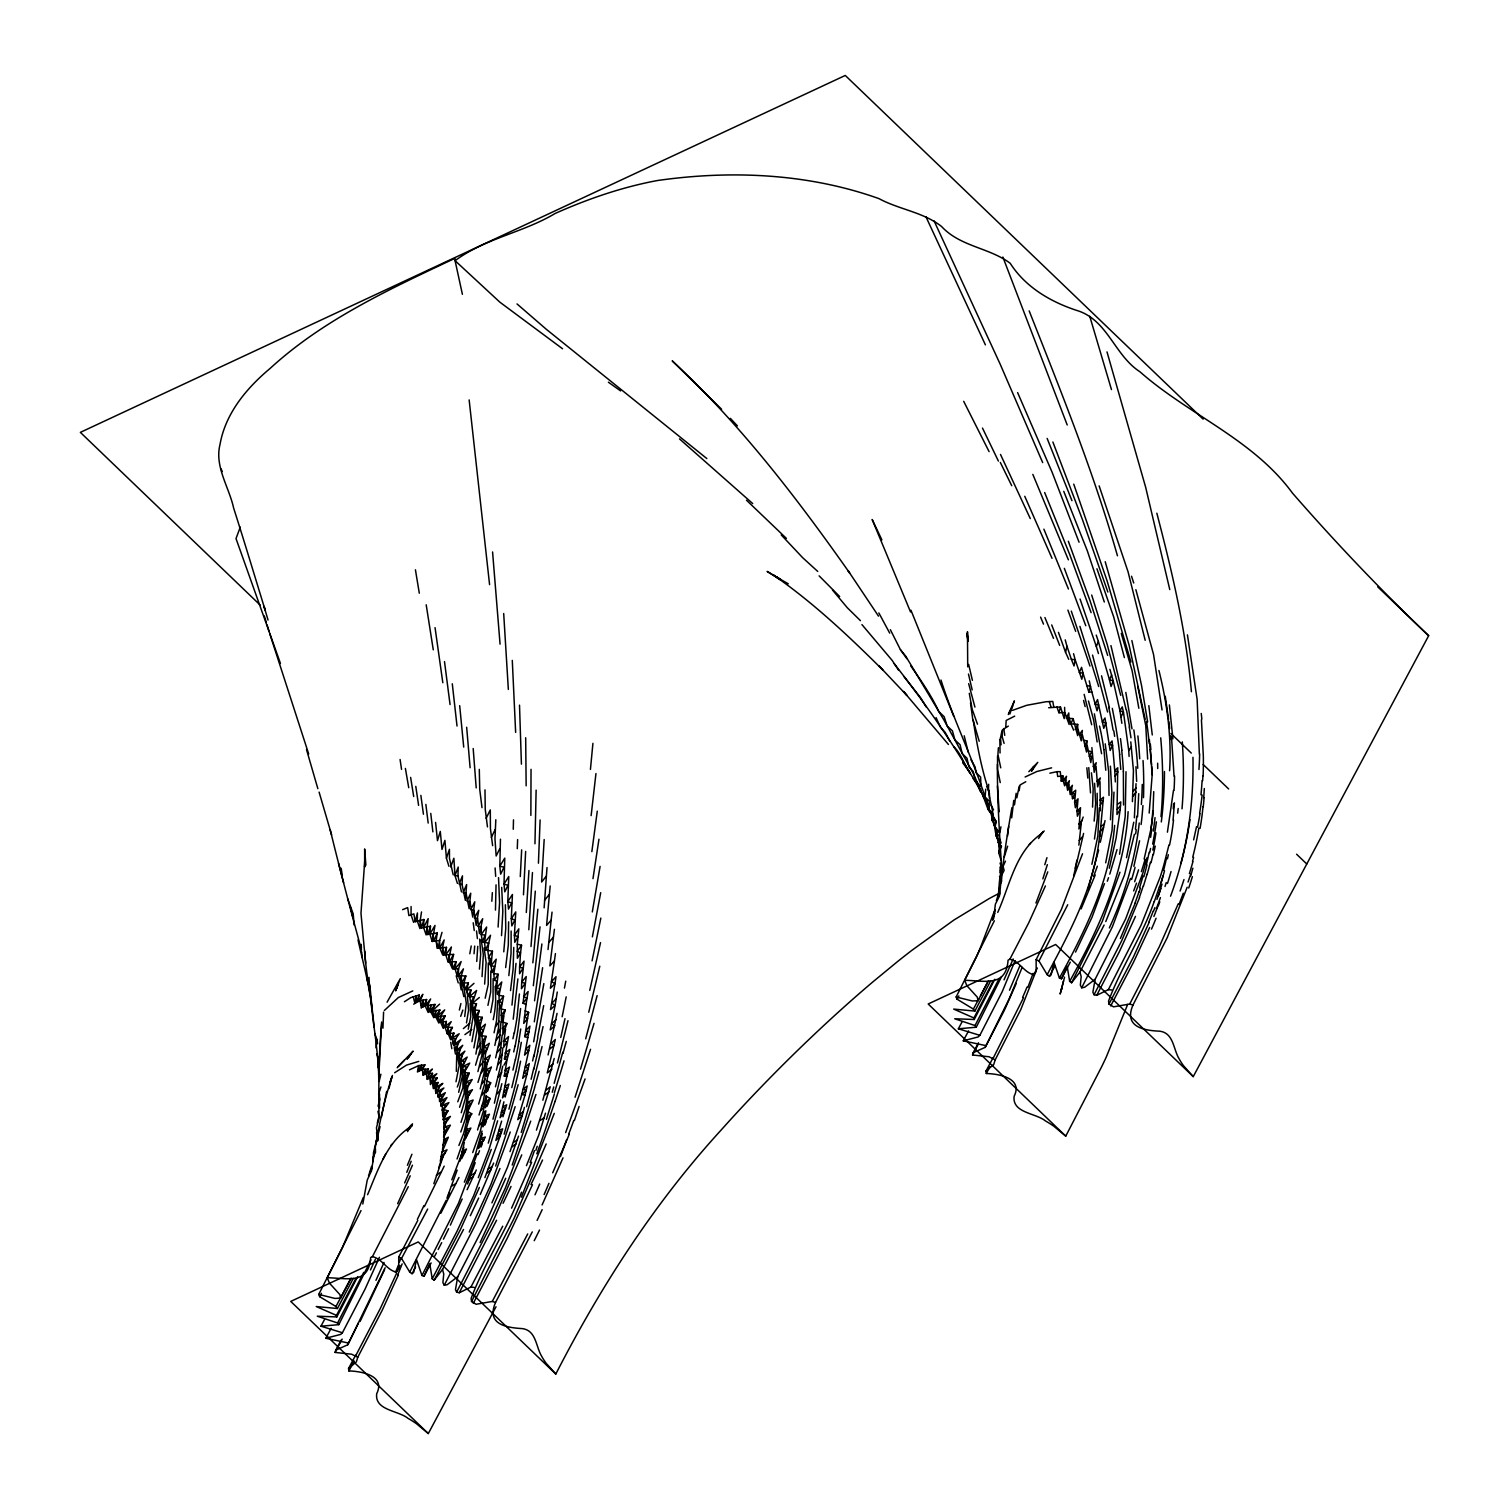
<?xml version="1.0" encoding="UTF-8"?>
<svg xmlns="http://www.w3.org/2000/svg" width="1509" height="1509" viewBox="0 0 1509 1509"><rect width="100%" height="100%" fill="white"/><g stroke="black" fill="none" stroke-linecap="round" stroke-linejoin="round"><path stroke-width="1.5" d="M1174.04 776.098L1171.474 736.392M372.157 1009.144L369.799 984.943M497.706 1000.693L496.574 1020.556L494.065 1032.797M411.089 906.532L411.052 914.775L413.617 922.395M999.222 850.963L998.826 842.154M1083.179 817.029L1078.897 828.969L1080.538 807.692L1076.992 811.182L1077.407 816.237L1079.652 811.22L1076.992 811.182L1078.03 798.789L1074.634 802.543L1075.37 807.749L1077.219 802.43L1074.634 802.543L1075.71 790.188L1071.711 793.527L1072.522 798.657L1074.351 797.827M501.177 1008.917L501.516 1021.8L505.326 1010.068L501.177 1008.917L503.553 996.242L499.064 995.261L501.761 981.944L496.593 987.829L497.31 994.488L500.026 988.697L496.593 987.829L498.083 974.248L493.82 973.494L496.216 959.158L491.029 965.741L492.104 972.588L494.537 966.496L491.029 965.741L492.443 951.236L485.464 949.859L484.521 942.691L486.634 927.016L481.22 934.561L482.522 941.786L488.727 943.219L490.538 935.259L484.521 942.691M464.621 1078.86L464.678 1071.692L469.714 1063.109L461.811 1067.089L460.867 1060.902L461.924 1055.696L464.866 1051.151L458.321 1056.262L456.812 1049.868L457.68 1044.398L460.867 1039.531L453.568 1044.813L452.247 1038.55L453.945 1033.08L447.249 1033.74L445.098 1027.271L446.381 1021.442L439.251 1022.366L437.591 1015.972L439.911 1009.974L428.99 1011.747L427.688 1005.296L430.631 998.958L425.18 1005.881L422.18 1007.333L420.238 1000.807L422.841 994.28L417.974 1001.561L413.711 1004.183M381.72 1023.687C378.419 1055.074 378.759 1087.121 378.985 1118.244L376.458 1127.808L377.986 1140.615M484.993 789.848L485.238 809.296L487.464 826.894M486.087 1076.275L489.444 1071.258L486.143 1070.164L491.444 1066.976L487.86 1075.747L486.087 1076.275L486.766 1064.656L490.312 1055.187L485.087 1058.978L485.37 1065.241L486.766 1064.656M538.43 863.205L540.109 819.953M998.128 897.101C999.279 887.556 998.996 877.842 1001.731 868.901C999.543 834.609 997.147 799.204 997.411 764.327M1069.202 718.077L1070.9 723.83L1077.709 724.414L1077.652 735.638L1073.163 718.624L1066.297 718.171L1068.787 712.946L1069.145 724.471L1064.769 712.512L1064.6 707.363M445.098 1027.271L452.417 1027.384L449.984 1032.835L450.644 1039.758L447.909 1033.099L447.984 1027.139L451.21 1021.65L443.721 1027.742L442.665 1021.48L445.287 1015.708L434.328 1017.028L432.574 1010.577L435.026 1004.409L425.18 1005.881L428.141 1012.464L427.688 1005.296M525.679 737.75L526.151 785.812M517.285 944.2L517.361 958.272L520.548 952.801L521.548 945.238L517.285 944.2L518.813 928.827L514.399 935.222L514.776 942.333L517.851 936.712L514.399 935.222L515.776 911.908L511.287 918.66L511.834 925.941L514.871 920.094L511.287 918.66L512.438 894.479L507.816 901.609L508.495 909.116L511.57 902.986L507.816 901.609L508.759 876.54L504.006 884.104L504.779 891.857L507.967 885.368L504.006 884.104L504.779 858.112L499.819 866.128L500.648 874.164L504.025 867.26L499.819 866.128L500.46 839.174M993.544 918.962L995.374 904.249L999.467 895.988C1002.353 866.864 1006.635 836.929 1011.935 807.673M1136.032 783.661L1134.372 817.803M1199.353 754.01L1197.146 699.554L1187.432 634.855M388.945 1088.536L391.944 1076.898C381.909 1107.248 376.345 1139.295 371.497 1170.72L367.272 1179.963L362.801 1203.993M458.378 975.776L458.529 968.835L461.15 961.554L455.058 968.835L453.228 968.797L451.927 961.78L453.605 954.386L443.797 954.933L442.514 947.69L444.174 939.937L439.76 947.935L442.741 955.027L442.514 947.69L446.494 947.35L445.759 954.82L448.079 961.874L455.982 961.686L455.058 968.835L457.133 975.719L465.847 975.983L464.036 982.831L464.508 989.508L461.716 982.68L461.226 975.87L463.433 968.835L458.378 975.776L460.943 982.623L461.226 975.87M525.641 851.434L523.472 894.78M513.267 829.271L513.494 819.859M495.82 819.745L494.971 838.853L496.159 855.999L499.781 848.643M1138.729 793.64L1137.56 816.746M477.768 946.294L476.75 961.478M495.65 1057.828L499.498 1040.795L500.969 1021.725M516.021 963.383L511.966 1005.107M461.471 891.894L457.963 875.918L458.208 867.053L454.982 875.541L457.416 883.406M532.47 872.56L528.81 929.751M531.036 769.326L530.866 815.407M998.6 839.947L996.129 835.986L994.28 824.706L992.13 820.443L992.337 813.068L988.753 808.994C976.191 764.988 954.895 724.188 940.975 680.031M996.959 829.346L994.11 825.385L992.922 817.218M1090.498 792.866L1088.781 767.609M1011.69 817.859L1013.746 800.411M420.219 920.32L419.936 928.582L417.314 921.056L417.427 912.945L415.182 921.735L423.878 919.49L423.595 927.507L426.142 934.92L428.179 918.623L423.595 927.507L421.445 928.054L420.219 920.32L421.52 911.945M1001.165 860.752L998.769 852.755L999.995 848.435L997.185 838.099L997.392 831.61L995.186 827.422L995.695 820.707L993.129 816.426C992.582 805.655 987.565 795.469 988.678 784.303M1109.021 795.432L1108.681 771.703L1105.229 743.843M521.661 849.85L520.284 876.578M369.007 977.36C370.459 1011.615 378.269 1045.077 378.759 1079.067M468.111 1107.531L467.432 1116.924M517.285 848.699L517.625 839.551M528.942 870.504L526.301 912.511M1004.089 743.39L1002.183 736.656L1002.448 729.809L1008.333 726.112M502.987 1022.14L502.818 1034.759L507.005 1023.479L502.987 1022.14L503.855 1016.104L501.12 1015.293L505.326 1010.068M1123.545 804.976L1123.356 771.646M1014.482 804.938L1016.161 793.281M1117.584 804.24L1120.791 801.92L1120.168 809.541L1116.962 814.464L1117.754 767.779L1114.736 770.59L1115.358 781.907M1132.41 801.637L1133.448 770.665L1130.788 741.9M1169.588 770.722C1171.701 736.977 1167.098 703.194 1158.931 670.505M433.479 1088.498L434.46 1082.179L437.27 1078.067L430.254 1077.803L430.895 1083.424L438.119 1082.481L435.969 1086.744L436.176 1092.158L443.91 1087.989L440.703 1091.535L439.213 1095.949L439.591 1101.495L446.985 1097.552L442.231 1104.984L442.703 1116.019L443.797 1109.511L448.909 1102.626L440.911 1105.89L440.741 1100.495L445.306 1092.686L438.006 1096.892L437.591 1091.365L439.308 1086.97L442.816 1083.387L433.479 1088.498L432.102 1082.519L433.253 1077.69L436.837 1073.729L427.273 1079.369L426.255 1073.616L428.405 1068.957L422.313 1069.523L417.427 1071.975L418.672 1065.58L424.897 1064.845L422.313 1069.523L423.161 1075.2L426.255 1073.616L432.536 1073.333L430.254 1077.803L430.386 1084.613M462.075 884.576L462.471 875.842L459.113 884.142L462.075 884.576L465.376 900.345L466.639 884.557L463.112 892.706L466.092 893.196L469.148 908.739L470.733 893.215L466.979 901.194L470.016 901.741L472.751 917.095L474.769 901.797L470.733 909.644L473.845 910.21L476.184 925.394L478.749 910.285L474.354 918.019L477.617 918.585L479.447 933.618L482.71 918.698L477.844 926.337L481.333 926.884L481.22 934.561L485.03 935.108L482.522 941.786M480.239 1088.951L484.012 1073.333L484.955 1061.412M535.318 891.14L530.998 946.52M464.678 1071.692L465.319 1083.537L469.28 1073.182L463.169 1072.22L462.735 1066.297L467.186 1057.073L460.226 1061.77L458.906 1055.432L459.755 1050.038L462.754 1045.322L456.095 1050.585L454.567 1044.228L455.718 1038.739L459.189 1033.74L450.795 1038.965L449.984 1032.835M1091.875 747.615L1094.176 772.306L1096.232 762.705L1093.101 766.497L1096.081 766.779L1097.665 786.906L1100.325 777.946L1097.005 781.322L1100.004 781.813L1100.325 810.823M439.251 1022.366L440.911 1015.746L444.702 1009.879L437.591 1015.972L438.836 1023.064L435.497 1016.425L435.799 1010.2L434.328 1017.028M494.839 1045.454L498.536 1027.629L499.29 1007.974M1001.731 868.901L1000.09 863.016M536.129 790.131L534.959 843.776M544.127 907.833L547.013 867.562M517.889 978.907L513.211 1019.179M1174.436 802.845L1173.078 820.047M417.786 1220.423L398.716 1257.091L398.734 1268.635L396.377 1272.087C386.681 1270.238 382.192 1258.563 372.402 1256.676L370.629 1257.563C368.8 1285.196 346.598 1277.972 327.246 1277.746L329.434 1283.122L339.902 1294.628L340.562 1298.117L334.904 1298.419L318.739 1294.401L361.028 1210.558M436.176 1092.158L439.308 1086.97L435.969 1086.744L435.875 1093.535L434.46 1082.179M1082.538 853.773L1061.431 909.323L1036.136 959.649L1036.174 971.192L1033.816 974.663C1024.102 972.796 1019.612 961.139 1009.842 959.234L1008.069 960.139C1006.239 987.773 984.038 980.529 964.685 980.303L966.873 985.698L977.323 997.185L978.002 1000.693L972.324 1000.976L956.159 996.977L994.356 920.773M495.461 910.097L496.046 884.84M1202.654 780.625L1202.918 775.796M1204.314 788.509L1203.729 797.639M1005.767 727.3L1006.163 720.453L1014.689 716.134M491.821 901.25L492.349 892.668M496.442 1070.07L500.177 1053.546L502.12 1035.023M477.957 1082.443L482.616 1067.297L483.521 1049.057M537.845 909.229L532.847 962.817M1016.84 797.846L1019.179 786.264M496.027 1306.756L428.311 1433.55L416.503 1423.741A58.681 35.971 28.1 0 0 408.147 1418.441C398.263 1410.368 374.496 1410.462 376.703 1393.712C385.776 1375.567 361.481 1371.266 348.862 1370.926L348.541 1368.512L356.313 1361.948L357.765 1357.251L351.578 1354.195L335.092 1352.422L335.771 1350.14L347.749 1344.783L358.501 1322.94M381.626 1021.97L379.193 1068.579M1127.676 1004.428L1106.172 1057.281A671.58 221.748 -46.2 0 1 1101.551 1066.957L1065.75 1136.126L1053.923 1126.299A58.681 35.971 28.1 0 0 1045.586 1121.017C1035.702 1112.925 1011.935 1113.02 1014.142 1096.27C1023.196 1078.143 998.92 1073.823 986.301 1073.503L985.981 1071.088L993.733 1064.505L995.204 1059.827L988.999 1056.753L972.532 1054.998L973.192 1052.716L985.188 1047.34L1009.295 998.581L1022.14 967.458M1173.266 808.598L1173.587 804.014M998.411 747.691L997.921 754.519L1000.75 767.836M985.698 789.188L985.113 797.167L989.564 801.204L988.753 808.994L992.62 815.369L992.13 820.443M1078.86 845.115L1081.198 823.839M1099.872 836.363L1103.475 797.242L1099.967 800.166L1102.966 800.883L1100.155 805.429M442.024 932.355L439.685 940.428L432.215 941.446L429.876 934.109L430.48 926.186L423.595 927.507M482.295 1042.945L481.899 1055.338L477.919 1071.597M997.543 756.009L997.562 769.477L1000.26 782.586M525.17 1010.86L528.64 1012.332L527.565 1018.481L523.736 1023.404L526.019 1004.56L523.057 1003.183L526.226 976.549L521.718 982.095L521.454 988.716L525.132 983.51L521.718 982.095L524.038 961.139L519.605 966.967L519.568 973.739L522.982 968.401L519.605 966.967L520.548 952.801L517.172 951.33L521.548 945.238M519.417 993.959L517.361 1013.973M1152.933 812.955L1153.744 791.64M1173.455 790.471L1167.419 832.176M479.655 1029.911L480.258 1049.076L475.542 1065.222M485.54 1053.282L484.049 1053.584L483.616 1047.303L489.35 1043.304L485.54 1053.282L485.087 1058.978L488.237 1059.771L485.37 1065.241M495.461 1086.82L500.63 1065.92L502.855 1047.812M544.183 839.532L541.618 882.048L546.239 876.239M540.033 926.847L533.337 985.717M486.879 1080.84L486.162 1092.723L490.708 1082.858L486.879 1080.84L487.86 1075.747M474.033 953.763L474.694 946.068M1007.54 836.08L1008.653 826.536M1100.004 831.101C1096.251 882.935 1071.145 929.676 1047.171 974.663L1049.472 976.285L1051.132 974.852L1053.999 962.289L1059.431 978.077L1061.449 978.794L1070.296 962.157M1128.11 811.653C1124.677 872.542 1098.816 928.865 1069.655 981.378L1071.597 982.755L1079.954 972.041L1104.116 925.055M442.665 1021.48L443.325 1028.421L440.383 1021.819L440.911 1015.746M501.535 935.618L502.818 911.53L501.686 887.33M442.477 1149.99L444.476 1135.409L450.361 1125.186L444.419 1127.016L443.627 1137.22L445.909 1131.486L443.835 1131.901L447.89 1128.128L444.419 1127.016L445.683 1122.847L450.437 1116.434L443.193 1119.735L443.797 1109.511L447.984 1110.888L443.193 1119.735M467.79 1103.079L465.357 1118.829L460.773 1131.995M478.636 1104.079L484.37 1084.782L485.634 1066.938M439.609 1004.126L432.574 1010.577L433.762 1017.726L430.386 1011.105L430.989 1004.805L428.99 1011.747M444.136 1118.339L443.759 1128.845L445.683 1122.847L443.665 1123.3L447.739 1119.395L444.136 1118.339L445.57 1114.246L443.005 1114.208L447.984 1110.888M590.434 769.439L592.924 743.352M504.459 1058.978L508.42 1054.47L505.043 1052.999L509.872 1049.453L507.099 1059.488L504.459 1058.978L508.533 1036.57L503.987 1040.927L503.742 1047.171L507.062 1041.927L503.987 1040.927L505.553 1029.176L502.723 1028.365L507.005 1023.479M1092.554 807.108L1093.176 788.773L1091.422 772.815M541.901 943.974L534.544 1000.807M550.181 885.953L546.579 925.432L551.143 920.132L552.049 912.115M498.102 927.073L499.573 902.42L498.536 877.616M520.605 1008.521L518.209 1027.95A57.795 8.865 -81.3 0 1 515.041 1046.51M373.93 1027.044C372.478 1002.014 365.97 976.738 364.782 951.104M376.043 1047.906L376.91 1039.399L374.685 1033.344M548.031 949.519L551.143 920.132M1114.623 825.366C1110.209 880.275 1085.386 930.468 1059.431 978.077M1110.454 819.745L1111.888 792.565L1110.398 766.195M1120.168 809.541L1116.094 838.155L1109.304 868.241M466.998 1098.137L465.47 1108.794L460.962 1122.375M466.734 1094.402L467.526 1087.31L472.204 1079.539L465.753 1082.104L465.923 1087.951L467.526 1087.31L466.847 1098.212L472.468 1089.705L466.734 1092.327L470.016 1093.233L466.847 1098.212M1177.68 813.144L1178.189 808.503M432.215 941.446L435.007 925.432L429.876 934.109L427.651 934.543L426.613 926.884M426.255 1073.616L432.404 1069.07L428.952 1073.276L428.367 1078.407L432.536 1073.333M447.249 1033.74L447.984 1027.139M999.845 739.372L1000.052 752.991M595.961 773.551L591.132 815.614M505.722 1178.246L487.143 1219.951L457.717 1276.727L455.473 1289.648L456.623 1292.176L459.264 1292.741L470.921 1287.064L502.723 1226.195M479.032 1115.038L483.352 1101.08L486.068 1084.65M1145.935 861.582A406.11 303.837 -11.7 0 1 1142.973 872.617L1125.714 918.774L1095.138 979.284L1092.893 992.205L1094.063 994.752L1096.703 995.318L1108.361 989.64L1141.087 925.149L1160.214 876.936A479.843 399.885 36.9 0 0 1163.816 865.129L1168.947 845.002M381.419 1117.245L386.662 1091.384M1139.257 823.009C1135.221 859.338 1124.601 894.762 1109.341 927.922M479.428 969.099L480.673 954.197L479.692 939.07M554.425 929.299L549.842 965.892L554.425 960.95L555.444 953.575M503.761 951.839L505.76 928.45L505.402 904.759M383.588 1012.124L382.946 1028.214M422.18 1007.333L423.124 1000.109L426.613 999.505L425.18 1005.881M542.636 967.703L534.299 1021.838M1151.782 828.856L1150.631 837.344M467.696 1111.435L466.639 1122.243L471.77 1113.849L467.696 1111.435L473.128 1100.042L467.356 1102.117L467.243 1113.906L468.922 1107.04L467.149 1107.776L470.789 1103.362L467.356 1102.117L468.243 1097.232M477.561 1129.977L483.201 1111.718L486.03 1095.44M597.281 811.182L591.849 851.661M1135.673 833.93L1136.22 829.743M468.243 1029.195L470.733 1016.764L470.148 1003.372M508.835 975.606L511.042 953.537L511.136 931.015M437.12 948.312L436.158 940.843L437.214 932.996L429.876 934.109M448.079 961.874L451.398 946.973L445.759 954.82M504.251 1076.087L508.175 1071.635L505.062 1070.239L509.514 1067.014L506.892 1076.313L504.251 1076.087L507.099 1059.488L503.949 1065.184M482.05 976.644L483.352 954.593L481.182 939.767M554.425 960.95L550.389 988.263L554.991 983.661L556.029 976.719L551.445 981.699L554.991 983.661L550.502 1009.596L555.161 1005.239L557.274 992.017M1094.138 821.141L1095.666 803.656L1094.591 783.284M1149.179 813.068L1152.254 773.815L1149.368 739.599M494.367 1103.173L502.704 1066.241M520.737 1028.987L518.813 1041.474M598.96 839.23L592.98 878.653M484.634 984.113L486.124 962.497L484.125 947.859M520.265 1099.91L527.113 1073.635L524.019 1072.616L528.207 1068.655L525.302 1066.995L529.282 1063.6L527.113 1073.635L522.661 1078.331L528.735 1050.736L525.66 1049.245L529.829 1045.303L528.735 1050.736L524.547 1055.131L527.792 1037.739L524.736 1036.608L527.565 1018.481L524.434 1017.123L528.64 1012.332M543.844 983.623L533.658 1041.814M1133.749 822.235L1126.506 857.678M510.514 990.583L513.079 969.344L513.777 947.426M379.513 1093.95L379.532 1107.983M470.016 1035.457L473.072 1016.859L470.865 1003.296M526.019 1004.56L528.15 991.488L523.566 996.732L527.018 998.128L523.057 1003.183M456.34 1071.371L456.755 1053.584M600.092 866.392L592.301 911.945M1134.41 834.307L1124.469 875.05L1105.757 921.603M521.303 1042.342L519.19 1054.527A65.057 8.186 -79 0 1 515.682 1072.012M548.088 1054.923L557.066 1013.35M505.647 967.571L508.326 944.955L508.608 921.848M600.714 892.668L592.377 936.863M992.601 920.264L995.355 909.701M475.863 1054.131L479.013 1036.551L477.881 1023.423M1019.065 790.773L1020.103 784.963L1025.78 781.737M484.861 1111.228L480.239 1131.561L472.713 1152.555M543.674 1005.616L537.581 1037.475M469.808 953.745L471.223 945.973M441.137 1156.498L440.288 1161.194L447.022 1149.783L442.08 1151.952L441.137 1156.498L445.042 1152.819M564.441 988.112L565.724 981.152M467.186 1118.716L463.735 1133.202L458.887 1145.482M527.792 1037.739L529.961 1026.158L525.641 1030.534L528.867 1032.005L524.736 1036.608M404.393 1001.731L410.863 997.6L419.2 995.035L417.974 1001.561L423.124 1000.109L423.425 1006.578L426.613 999.505M492.99 1119.225L501.856 1083.688M600.846 918.076L592.075 960.856M464.697 1016.519L466.3 1003.41L464.282 989.602M1139.597 840.777L1133.881 866.355M999.75 832.949L1000.939 826.838M1094.459 839.042L1097.383 818.01L1097.137 793.281M378.118 1067.75L378.721 1059.658M600.525 942.616L589.755 990.394M1149.726 852.604L1150.575 848.435M457.133 975.719L458.529 968.835L455.058 968.835M464.036 982.831L468.356 983.038L466.866 989.697L468.016 996.355L469.676 996.487L476.599 990.451L472.374 1003.221L473.354 1009.728L479.334 1010.521L477.599 1016.462L479.277 1029.345L482.314 1017.33L475.656 1016.293L474.995 1009.879L476.467 1003.711L470.808 1003.089L469.676 996.487L470.978 989.998L464.961 989.546L464.036 982.831L461.716 982.68L465.847 975.983M465.791 1133.353L466.809 1128.374M495.593 987.037L496.782 981.152L494.348 980.284L493.82 973.494M520.586 1061.167L519.379 1067.089A71.074 8.318 -77.6 0 1 515.606 1084.122L508.929 1109.172M566.196 996.883L562.159 1016.726M1001.089 744.805L1000.486 738.014L1001.901 731.073M542.844 1100.231L554.199 1058.507M1076.954 860.13L1075.181 868.26M485.86 1110.794L482.899 1126.865L489.463 1114.246L484.804 1115.849L487.879 1117.66L483.842 1121.244L486.37 1121.206L484.936 1124.978M1196.505 826.762L1193.638 839.872M438.082 948.124L439.685 940.428L439.76 947.935L438.082 948.124L436.158 940.843M543.051 1026.592L537.732 1051.094M599.79 966.232L588.755 1012.218M1119.546 854.226L1125.205 816.463L1126.016 771.74M532.602 1060.921L533.828 1055.281M1100.325 842.248L1105.041 820.594M513.72 1051.924L514.965 1046.209M1167.438 858.81L1168.324 854.716M459.943 1161.157L464.376 1142.219M500.573 1100.155L488.275 1143.143M515.418 1059.205L512.928 1070.088M490.67 1012.577L493.028 999.486L493.141 978.662M1098.627 850.171L1087.706 890.367M512.909 1038.739L514.229 1032.892M564.988 1018.669L560.726 1037.456M964.685 980.303L976.304 957.178A487.86 384.078 20.3 0 0 980.605 947.105L994.261 911.53M1068.73 659.301L1065.561 652.341L1066.957 646.229L1065.222 639.873M373.138 1161.609L373.496 1152.687L377.231 1137.409M1064.543 977.153L1061.072 990.753L1063.543 980.907M458.321 1056.262L459.755 1050.038L456.812 1049.868M466.488 1022.895L468.582 1010.125L467.413 996.525M515.606 1071.824L511.796 1087.593M597.13 995.619L585.699 1038.814M521.548 1192.167C507.59 1228.911 484.861 1261.864 471.129 1298.4L471.544 1301.513L476.089 1304.266L492.274 1301.456L495.518 1302.493C486.2 1323.997 505.345 1327.599 522.227 1328.599C536.223 1330.316 535.808 1346.594 541.618 1356.176A58.681 35.971 28.1 0 0 546.145 1363.249L555.802 1374.058C600.733 1286.46 654.434 1203.013 721 1130.184A466.658 154.088 -46.2 0 1 733.129 1116.773A498.857 164.707 -46.2 0 1 745.767 1103.154A539.769 178.213 -46.2 0 1 814.426 1034.287A528.942 174.648 -46.2 0 1 843.493 1007.503A493.236 162.859 -46.2 0 1 872.862 981.887L897.27 961.799A410.674 135.603 -46.2 0 1 911.776 950.406L954.028 919.962L989.187 898.572A259.774 85.768 -46.2 0 1 997.487 894.215M1073.635 875.937L1083.594 833.421M1154.215 901.495C1142.332 936.165 1121.338 966.967 1108.568 1000.976L1108.983 1004.089L1113.529 1006.843L1129.713 1004.032L1132.957 1005.069C1123.847 1026.195 1142.388 1030.515 1159.648 1031.175C1173.662 1032.892 1173.247 1049.151 1179.057 1058.733A58.681 35.971 28.1 0 0 1183.584 1065.807L1193.242 1076.634L1428.646 635.742C1381.037 590.34 1335.672 542.636 1292.44 493.066C1252.904 439.006 1188.752 414.918 1139.861 371.704C1115 355.671 1107.946 321.398 1078.973 311.137C1051.999 302.687 1025.762 287.691 1010.257 263.339C989.583 247.665 960.158 246.722 941.559 226.482C923.338 212.128 899.194 209.544 878.992 198.641C808.352 173.384 731.035 169.97 657.151 180.571C621.934 187.173 587.793 198.924 555.105 213.486C523.095 232.631 485.143 238.309 455.077 260.68L462.395 294.33M1146.029 861.582L1146.897 857.866M379.136 1081.519L380.89 1074.201M506.892 1076.313L502.516 1097.854L506.383 1092.591L508.929 1084.028L504.647 1086.499L507.646 1088.291L503.591 1092.063L506.383 1092.591L505.138 1097.062M533.733 1068.372L531.111 1079.256M459.34 1010.03L460.905 1003.523M536.431 1130.109L550.238 1086.838L546.315 1089.913M482.05 1131.109L475.316 1154.63L464.338 1182.169M542.052 1046.567L539.166 1058.45A110.308 6.602 -76.1 0 1 533.432 1080.953L526.566 1106.701M503.912 1101.815L500.064 1117.697L504.195 1112.699L506.703 1104.795L502.667 1106.908L505.458 1108.719L501.403 1112.227L504.195 1112.699L502.931 1116.792M567.988 1020.706L557.462 1062.958M465.394 1134.957L457.057 1158.987M518.134 1084.707L504.157 1134.183M524.962 1095.232L527.188 1086.008L523.302 1089.064L526.094 1090.63L521.831 1094.44L524.962 1095.232L517.738 1119.659L522.189 1115.868L524.434 1107.399M996.355 900.741L999.09 892.045M378.042 1106.248L379.778 1099.325L378.608 1094.063L380.928 1086.97M594.037 1023.328L580.493 1069.183M396.98 987.999L398.112 983.472L395.641 990.885L400.319 978.624L387.077 1002.183M377.288 1123.036L378.966 1116.358L377.948 1111.303M995.695 820.707L995.186 827.422L998.147 831.931M368.536 1176.02L371.572 1166.363M456.095 1050.585L457.68 1044.398L454.567 1044.228M1117.018 849.586L1109.775 874.145M442.08 1151.952L448.362 1137.201L443.552 1139.917L446.287 1140.314L442.948 1144.841M482.314 1133.636L478.56 1148.519L485.389 1137.013L481.069 1138.446L483.899 1140.257L479.824 1143.426L482.427 1143.596L480.975 1147.066M1060.469 706.985L1064.203 718.624L1064.769 712.512L1058.978 712.776L1060.469 706.985L1048.642 707.74M1105.682 862.808L1112.039 830.44L1113.982 792.131M1011.464 709.268L1014.406 700.874L1008.276 714.53M487.935 1005.39L490.67 992.073L490.821 970.909M497.649 1120.81L489.01 1149.537L478.278 1177.68M1164.514 870.825L1161.27 882.52M566.271 1041.417L563.027 1053.376M590.547 1049.302L575.042 1097.269M1192.506 861.469L1193.6 857.433M1144.143 859.055L1150.763 829.818A241.308 160.463 -48.5 0 0 1153.102 812.898M427.273 1079.369L428.952 1073.276M1192.864 868.184L1190.714 875.88M551.936 1069.202L547.258 1072.918L555.35 1039.512L551.125 1043.417L554.237 1045.265L549.653 1049.17M526.452 1165.646L538.713 1135.202L545.503 1113.17M1044.794 864.732L1046.963 857.659M1091.875 864.317L1097.816 836.212L1099.325 807.843M460.226 1061.77L461.924 1055.696L458.906 1055.432M552.256 1092.195L553.709 1086.952M463.037 1150.235L463.885 1147.198M421.445 928.054L423.878 919.49M515.154 1106.682L495.631 1166.042M534.563 1087.932L521.265 1132.429M1119.961 872.24L1102.23 921.527L1071.597 982.755M1042.851 878.898L1047.34 864.657M1115.076 776.211L1117.905 771.91L1114.736 770.59L1112.567 745.427L1109.247 744.465L1112.058 740.938L1112.567 745.427L1110.134 750.482L1105.003 717.982L1102.343 722.019L1105.795 722.849L1103.758 728.319L1098.59 704.816L1095.157 704.269L1097.552 699.591L1098.59 704.816L1097.043 710.814L1091.837 692.046L1088.838 692.065L1090.479 686.388L1089.253 680.842M1147.01 874.333L1143.445 886.141M1004.258 856.98L1007.635 846.191M1031.798 770.741L1032.778 767.44M501.629 1121.112L495.857 1140.408L500.12 1136.145L502.648 1128.845L498.838 1130.467L501.403 1132.467L497.366 1135.39L500.12 1136.145L484.898 1177.642M485.181 998.204L488.218 984.585L488.294 963.063M585.077 1078.935L565.649 1132.58M443.269 1156.064L433.837 1183.678M477.184 1153.913L458.491 1203.295L421.992 1275.501L424.029 1276.237L431.121 1262.92M1072.522 798.657L1074.729 793.753L1071.711 793.527L1071.654 789.094L1069.032 789.264L1072.427 785.302L1070.239 794.621L1068.693 784.605L1066.165 784.887L1069.391 780.681L1067.636 790.358L1065.75 780.191L1064.637 785.849L1063.091 780.417L1066.542 776.267L1065.75 780.191L1061.28 781.19L1062.883 775.852L1057.696 776.494L1057.036 771.665L1049.849 773.193M423.161 1075.2L425.029 1069.108L424.406 1074.276L428.405 1068.957M491.896 1202.88L507.439 1167.362L518.511 1136.126M1130.505 878.445L1112.397 926.771L1081.689 987.791L1080.35 985.17L1081.18 976.587L1079.954 972.041M554.275 1094.27L546.409 1119.395M535.959 1094.44L512.211 1165.061M473.864 1047.887L477.146 1030.062L475.844 1016.821M441.533 1159.308L438.761 1167.721M462.603 1151.763L451.795 1179.831M407.392 1165.269L411.938 1154.234M1165.023 886.481L1166.25 882.558M471.902 1041.663L475.165 1023.498L473.505 1010.106M487.577 1091.29L488.973 1086.895L486.407 1086.574L490.708 1082.858M1104.456 883.67L1091.95 917.434L1075.521 952.085M579.116 1106.418L574.382 1120.546M997.977 830.308L996.129 835.986L998.524 838.853M1035.778 971.721L1020.782 1009.615L995.204 1059.827M1139.144 891.932L1140.37 888.179M491.274 1149.443L473.732 1195.581L456.85 1231.627L432.234 1278.821L434.158 1280.179L442.514 1269.484L463.527 1229.439M510.249 1132.014L490.897 1184.565L469.224 1232.061M535.902 1150.33L537.242 1146.293M1159.308 887.066L1158.082 890.706A564.121 448.418 24.8 0 1 1154.291 901.533M1187.187 887.235L1167.23 937.636L1132.957 1005.069M406.789 1172.342L411.165 1161.289M555.048 1101.381L541.656 1140.351A267.055 39.8 -73.8 0 1 536.808 1153.8M448.928 866.298L446.419 858.187L449.437 849.303L449.456 858.414L453.228 874.862M427.651 934.543L430.48 926.186M456.001 1081.783L459.17 1065.561L457.001 1052.773M460.698 1016.33L462.848 1010.068M380.079 1126.619L375.892 1143.218M475.184 1162.684L467.583 1183.961M530.734 1121.112L505.515 1187.677L480.126 1242.529M1009.861 714.002L1011.143 710.267M453.568 1044.813L455.718 1038.739L452.247 1038.55L453.756 1045.756M486.087 1036.362L483.22 1048.057L481.843 1035.268L485.426 1024.196L479.768 1029.025L480.749 1035.495L486.087 1036.362L482.125 1041.436L484.219 1041.587L483.616 1047.303L487.086 1048.189L484.049 1053.584M457.17 1170.097L446.909 1198.221M999.826 872.674L1001.825 867.034M1015.085 960.592L1002.183 991.771L979.85 1035.325L978.153 1036.947L963.27 1040.833L968.571 1030.873M443.797 954.933L446.494 947.35M457.302 1087.027L459.038 1082.16A27.2 14.486 -89.9 0 0 460.603 1065.184L459.792 1060.846M487.067 1106.267L490.142 1098.495L486.596 1096.289L485.276 1107.776L488.501 1102.23L485.879 1101.853L490.142 1098.495M1033.156 973.343L1027.874 987.32M1107.285 881.199L1108.549 877.672M450.757 866.883L453.869 858.206L454.982 875.541L457.963 875.918M458.661 1092.309L462.244 1076.747L461.339 1064.449M1136.503 883.161L1133.674 890.914M1139.578 897.61L1121.659 940.824L1094.063 994.752M510.023 1151.631L522.189 1115.868L519.379 1114.566L523.34 1111.643M554.275 1113.359L521.397 1197.184M390.058 1081.915L392.434 1075.427M1158.422 905.57L1159.78 901.816M404.657 1182.924L412.466 1165.174M1135.258 903.042L1120.395 938.428M478.089 1154.536L479.522 1150.707M1095.213 874.975L1081.104 908.908M1153.498 911.323L1154.894 907.645M997.732 912.398C1009.917 885.311 1015.217 852.057 1041.135 833.93L1040.003 835.005L1043.059 831.968L1038.513 838.514M531.64 1162.251L511.57 1208.162M1098.458 653.548L1096.345 646.569L1098.345 641.382L1096.232 635.082M453.228 968.797L455.982 961.686M461.226 1112.737L465.376 1098.42L465.451 1080.784M480.749 1035.495L483.05 1029.628L479.768 1029.025L480.239 1023.027L477.768 1022.706L482.314 1017.33M1019.839 965.854L1009.483 990.206M499.969 1168.532L475.957 1223.667L444.268 1285.234L442.91 1282.593L443.74 1274.011L442.514 1269.484M569.346 1134.146L552.69 1172.814M1035.947 903.042L1047.774 871.844M521.756 1154.857L493.688 1219.857L456.623 1292.176M1016.236 983.453L1004.202 1010.634L985.188 1047.34M1178.208 903.891L1159.27 946.803L1129.713 1004.032M480.277 1194.487L493.65 1163.062M546.183 1143.935L514.003 1218.517L471.544 1301.513M563.008 1157.856L542.089 1204.955M419.2 995.035L416.239 1002.391L415.994 995.827L414.862 1003.259L413.202 996.694M430.895 1083.424L433.253 1077.69M998.769 852.755L1001.448 846.247L998.053 842.324M1013.143 958.951L1004.032 979.85M479.372 1187.432L460.585 1229.175L434.158 1280.179M461.811 1067.089L464.187 1061.374L460.867 1060.902M384.569 1269.691L360.104 1321.45M465.715 1138.126L470.883 1128.053L465.904 1129.901L464.489 1140.615L467.224 1134.447L465.168 1135.164L468.959 1131.128L465.904 1129.901L469.752 1117.113L467.017 1116.585L471.77 1113.849M379.438 1257.318L365.084 1289.063L342.411 1332.749L340.713 1334.39L325.831 1338.257L331.15 1328.297M1149.179 922.206L1133.353 957.159L1108.983 1004.089M997.185 838.099L998.486 834.986M1135.466 916.397L1119.395 951.67L1096.703 995.318M443.721 1027.742L446.381 1021.442M1032.137 770.382L1033.816 766.402L1032.288 769.59M398.244 1275.237L382.192 1310.284L357.765 1357.251M462.15 1198.976L450.361 1225.138M437.214 932.996L433.743 941.163L433.083 933.599M370.95 1259.883L338.827 1324.657L320.945 1326.204L324.492 1319.564M385.135 1267.73L347.749 1344.783M375.76 1143.784L377.684 1139.314L376.514 1132.599M396.546 1273.407L380.287 1308.548L355.803 1355.535M1149.651 927.507L1133.448 962.365L1110.718 1005.918M384.022 1262.467L375.948 1280.349M1073.163 718.624L1070.9 723.83L1073.635 730.167M397.64 1203.71L410.222 1175.813M1001.504 976.776L976.266 1027.233L958.366 1028.78L961.912 1022.14M1045.416 885.934L1028.761 922.772L1009.842 959.234M447.89 1196.543L449.531 1192.827M1023.536 997.656L993.243 1058.092M532.488 1184.678L507.118 1238.474L473.298 1303.361M375.383 1259.242L370.459 1269.956M1005.447 861.167L1003.089 866.336L1004.107 870.467L1001.467 875.522L1001.618 881.181L999.939 884.632M1111.624 675.089L1109.473 679.823L1111.058 686.501L1113.246 680.861L1109.907 669.298M367.592 1194.694C378.25 1169.475 387.191 1140.936 411.995 1125.846L406.864 1130.26L411.41 1124.997L408.166 1130.373M459.566 1107.248L464.187 1093.12L464.395 1075.559M424.35 1206.653L444.193 1166.136M461.584 1158.761L466.507 1149.009L462.112 1151.405L464.791 1152.084L461.037 1156.252M478.674 1198.052L470.355 1215.688M446.23 1200.202L409.731 1272.106L412.032 1273.709L413.692 1272.276L416.559 1259.713L421.992 1275.501M424.029 1276.237L429.763 1263.731L432.234 1278.821M1061.449 978.794L1067.184 966.288L1069.655 981.378M470.808 1003.089L473.694 996.883L469.676 996.487M467.092 1189.714L476.297 1169.984M468.016 996.355L470.978 989.998M994.789 979.266L974.248 1019.499L954.725 1018.764L975.021 1025.554L976.266 1027.233M363.292 1197.542L342.468 1247.528L327.246 1277.746M1067.731 904.759L1038.984 961.026L1047.171 974.663M999.147 978.586L975.021 1025.554M372.836 1157.818L375.515 1152.235L375.345 1147.67M496.574 1220.234L459.264 1292.741M357.671 1276.595L336.809 1316.923L317.286 1316.206L337.582 1322.978L338.827 1324.657M363.744 1272.37L337.582 1322.978M485.464 949.859L488.727 943.219L487.803 950.745L489.803 964.779L491.123 958.668L488.275 957.857L492.443 951.236M448.645 1228.703L443.439 1239.191M370.101 1172.116L372.006 1168.249M486.124 818.293L490.293 809.918L490.425 828.724L492.632 845.662M491.312 837.401L495.216 829.516M532.262 1231.91L495.518 1302.493M993.073 981.19L973.927 1017.971L974.248 1019.499M438.006 1096.892L440.703 1091.535L437.591 1091.365M440.798 1213.293L458.981 1177.492M439.591 1101.495L442.25 1096.175L439.213 1095.949M1077.709 724.414L1075.219 729.375L1078.03 729.3L1081.255 740.862L1082.368 730.413L1079.256 734.77L1082.443 735.015L1086.518 752.048L1087.027 741.032L1083.179 740.108M1087.027 741.032L1084.613 745.842L1087.235 745.635L1090.781 762.573L1091.761 756.179L1089.234 756.462L1091.686 751.765L1087.97 750.765M990.583 981.02L974.871 1011.087L953.669 1009.087L973.927 1017.971M355.803 1278.538L336.488 1315.395L336.809 1316.923M1120.961 717.001L1123.45 712.097L1122.243 706.891L1119.942 710.739L1121.866 723.32M527.716 1233.947L492.274 1301.456M353.257 1278.406L337.431 1308.529L316.249 1306.53L336.488 1315.395M441.684 1242.643L438.176 1249.471M407.543 1131.637L410.41 1126.091L408.92 1128.939M473.354 1009.728L476.467 1003.711M987.452 982.434L980.473 995.789M385.568 1154.253L382.909 1159.346M1012.03 707.287L1012.539 706.325L1008.785 713.455M350.088 1279.821L335.96 1306.53L337.431 1308.529M988.565 980.699L978.002 1000.693M464.961 989.546L468.356 983.038M351.163 1278.123L340.562 1298.117M434.649 1256.224L436.422 1252.847M427.669 1209.067L401.545 1258.449L409.731 1272.106M993.035 1057.828L985.981 1071.088M450.795 1038.965L453.945 1033.08M341.072 1340.181L335.771 1350.14M342.185 1339.143L335.092 1352.422M355.615 1355.233L348.541 1368.512M354.181 1360.948L348.862 1370.926M978.7 999.128L973.399 1009.087L974.871 1011.087M978.492 1042.757L973.192 1052.716M977.832 1045.058L972.532 1054.998M1054.772 966.307L1049.472 976.285M335.96 1306.53L319.663 1296.665L321.436 1293.345M372.402 1256.676L408.279 1186.696M399.923 1265.429L396.377 1272.087M415.579 1267.07L412.032 1273.709M973.399 1009.087L957.102 999.222L958.875 995.921M1033.816 974.663L1037.362 968.005M989.847 1066.863L986.301 1073.503M479.277 1054.885L482.352 1049.264M457.774 1101.759L462.923 1087.744L463.018 1070.088M497.63 1033.854L500.799 1028.251M993.073 916.793L994.921 913.549M451.927 961.78L452.455 968.778L449.38 961.837L453.605 954.386M1031.534 771.174L1037.777 762.347L1028.836 771.703M997.789 897.327L999.694 894.007L999.147 888.254M477.466 1048.604L480.749 1042.964M240.289 527.113L236.008 538.581L280.467 663.488M498.46 1046.756L501.743 1041.38M440.911 1105.89L443.967 1100.891L440.741 1100.495M481.465 1072.767L484.672 1067.504M499.121 1059.318L502.346 1054.055M494.348 980.284L498.083 974.248M408.845 1057.054L410.995 1053.603L407.053 1059.111L413.126 1051.113L397.207 1067.731M475.656 1016.293L479.334 1010.521M495.518 1026.818L499.158 1021.235M999.995 848.435L1001.448 846.247M482.069 1106.022L485.276 1101.136M390.812 1145.708L391.718 1144.369M1129.09 756.443L1128.751 750.614L1131.486 746.597M463.169 1072.22L466.621 1067.165L462.735 1066.297M435.497 1016.425L439.911 1009.974M430.386 1011.105L435.026 1004.409M481.767 1084.084L485.181 1079.161M408.845 1129.128L412.542 1123.941L409.693 1127.94M481.975 1095.157L485.37 1090.385M479.711 1066.58L483.37 1061.506M384.361 1010.483L398.357 997.524L412.768 990.923M496.442 1039.833L500.271 1034.608M498.328 1076.954L501.837 1072.163M465.923 1087.951L469.469 1083.198L465.753 1082.104L466.866 1077.256L464.414 1077.181L469.28 1073.182M1132.787 796.431L1136.164 792.055M497.876 1064.845L501.573 1060.091M497.216 1052.49L501.063 1047.548M447.909 1033.099L452.417 1027.384M497.216 1093.818L500.799 1089.347M1100.287 831.516L1103.532 827.479M440.383 1021.819L445.287 1015.708M544.523 900.345L549.314 894.422M503.553 996.242L499.083 1001.769L499.724 1008.352L502.007 1002.636L499.083 1001.769L499.064 995.261M434.158 1087.348L438.119 1082.481M548.767 942.503L553.445 937.108M424.897 1064.845L420.238 1070.183L421.539 1065.128L418.672 1071.013L418.672 1065.58L409.505 1069.824M1079.18 840.513L1082.5 836.722M1078.803 824.084L1082.104 820.33M1117.301 809.333L1120.508 805.712M480.617 1110.681L484.314 1106.55M1133.108 791.206L1136.145 787.849M479.108 1125.752L482.767 1121.828M404.167 1060.337L398.244 1066.429M556.217 998.732L551.709 1003.315L555.161 1005.239L550.219 1029.911L554.916 1025.743L551.577 1023.875L556.01 1019.631M1029.289 844.38L1030.496 843.173M1040.003 835.005L1044.228 830.969M473.977 983.34L466.866 989.697L467.79 996.355M432.102 1082.519L437.27 1078.067M548.88 1067.429L553.086 1063.902M463.357 1028.591L469.884 1023.14M472.374 1003.221L479.353 997.506M394.641 1072.748L406.581 1065.071L418.804 1061.393M1000.486 738.014L1002.183 736.656M469.148 1179.736L473.279 1176.416M486.596 1173.323L490.897 1169.909M436.346 1175.398L440.496 1172.248M544.617 1095.062L549.069 1091.743M1100.683 826.706L1104.286 824.008M464.904 1034.627L471.808 1029.572M511.777 1146.991L516.097 1143.86M1025.101 777.003L1037.004 771.457L1051.622 767.836M540.109 1120.508L544.277 1117.641M513.513 1142.37L517.323 1139.993M488.256 1168.985L492.292 1166.476M451.417 1186.281L455.661 1183.716M457.717 1276.727L447.136 1284.725L444.268 1285.234M1095.138 979.284L1084.575 987.301L1081.689 987.791M470.676 1175.454L474.807 1173.191M1012.558 710.343L1026.761 705.288L1046.058 701.742L1052.773 701.44L1053.791 707.042M402.601 909.663L407.675 907.626L408.882 915.605L413.9 913.888L415.182 921.735M443.797 1109.511L442.005 1110.115L445.853 1105.757L442.231 1104.984M439.76 947.935L442.514 947.69M1057.036 771.665L1060.261 771.665L1061.28 781.19M1108.361 989.64L1111.812 990.017M470.921 1287.064L474.373 1287.441M1066.957 646.229L1071.315 659.207L1075.181 659.829L1081.821 679.276L1083.028 673.203L1081.576 667.318L1079.293 672.561L1083.028 673.203L1088.838 692.065M963.27 1040.833L985.32 1045.492M325.831 1338.257L347.881 1342.916M1086.65 685.501L1090.479 686.388L1091.837 692.046M958.366 1028.78L979.85 1035.325M320.945 1326.204L342.411 1332.749M1036.136 959.649L1038.984 961.026M398.716 1257.091L401.545 1258.449M788.264 583.794L775.154 576.287L780.323 579.286M780.172 579.192L767.1 571.402L781.002 580.097L773.721 575.212C813.389 602.751 848.624 636.025 882.803 669.996L878.879 665.771L906.966 695.517L903.495 691.462L948.425 744.465M562.536 348.749L499.856 302.158L455.077 260.68L454.888 258.341C390.265 288.841 323.567 319.399 270.092 368.441C246.533 388.153 225.445 413.372 220.012 444.457C214.41 466.658 229.028 486.935 233.612 507.986C244.477 541.995 254.738 576.193 265.226 610.334L264 606.316L268.036 620.048M608.41 382.23L620.595 390.906M706.834 458.566L546.352 329.32L517.021 303.931M752.708 503.572L679.484 438.893M817.746 571.439L802.656 557.689L781.228 534.903M786.415 538.411L746.483 500.215M819.104 575.853L839.664 596.545M890.367 629.687L900.42 649.662L905.721 656.151L943.879 719.925L973.682 774.211L983.472 797.016L987.754 800.939M860.432 620.652L847.285 607.712L832.496 590.038M894.233 663.734C928.695 707.721 960.856 754.293 987.565 803.486M1203.107 419.125L845.266 75.45L80.354 432.366L260.114 605.015M1377.774 586.888L1428.646 635.742M1170.909 733.506L1191.28 753.085M1203.163 764.497L1228.647 788.962M1296.589 854.207L1306.775 863.997M1193.242 1076.634L1055.659 944.502L928.186 1003.994L1065.75 1136.126M555.802 1374.058L418.238 1241.945L290.747 1301.418L428.311 1433.55M953.82 746.653C961.403 754.066 964.27 764.78 970.249 773.589M721.623 409.279L672.203 360.84C739.957 423.803 796.488 497.48 849.567 572.873L848.152 570.723L878.521 616.144M730.356 418.351L737.429 425.896M910.682 665.79C921.037 680.559 931.336 695.272 938.749 711.531L944.162 716.681L947.124 725.942L952.424 730.846L954.933 739.976L960.045 744.673L962.214 753.632L966.986 758.216L968.91 766.93L973.173 771.457L975.116 779.832L980.378 786.604M973.192 778.663L977.04 783.114L980.284 791.452M983.038 796.205L986.622 800.374M861.941 624.613L892.159 660.395L898.723 670.392M991.734 813.898L987.98 809.22L983.472 797.016M969.815 772.306L962.667 762.743M903.891 676.485L920.471 697.554L926.168 707.004M900.42 649.662L906.834 658.697M975.719 780.493L978.7 785.34M889.706 633.12L878.842 612.918M971.023 759.857L975.116 767.025L976.04 772.702L980.624 777.078L980.869 785.076M220.71 468.526L222.351 471.506M990.998 805.127L993.544 809.88M949.934 741.391L945.181 732.374L940.484 727.281L936.07 717.643M993.129 816.426L996.393 822.669M989.093 451.625L963.685 401.319M998.411 461.094L982.472 428.066M881.897 539.901L872.164 519.473L910.549 611.975M1053.489 638.326L1044.926 617.539M925.904 216.674L985.396 344.863M1030.27 518.568L1000.505 454.454M934.109 220.955L1000.165 364.141L1042.681 462.603M953.782 716.379L910.946 610.202M1059.658 645.38L1051.698 624.933M1017.613 392.585L1052.15 472.317L1079.067 542.221M973.267 720.302C976.795 744.258 981.397 768.458 988.999 791.414M1024.762 496.31L1052.018 558.311M1032.835 474.392L1068.391 559.839M999.524 876.503L1001.203 880.426M1040.588 617.124L1043.511 624.122M1044.662 492.519L1069.768 554.633L1091.101 612.616M1043.888 529.169L1068.447 589.019M1063.751 491.33L1087.348 550.898L1104.305 602.016M956.159 996.977L957.102 999.222M318.739 1294.401L319.663 1296.665M1065.561 652.341L1058.45 632.365M1047.152 438.44L1071.956 500.667M1071.315 659.207L1074.05 665.997L1075.181 659.829L1073.559 653.699M330.188 829.837C340.11 870.203 350.578 910.097 361.519 950.066M1029.176 310.911C1061.072 391.604 1093.629 472.26 1117.452 555.784M1002.863 257.039L1067.221 424.991M977.492 724.169L972.154 709.211L969.287 693.31M347.617 898.666L353.2 913.869L354.125 924.979M1052.886 442.024L1082.349 519.341L1107.851 592.018M1064.335 568.327L1085.782 625.745M1068.334 541.259L1090.045 600.771L1107.663 655.396M1071.296 611.107L1089.951 666.054M986.867 786.623L989.432 793.338L989.489 798.393M358.029 939.956C362.085 958.422 367.14 977.059 370.101 995.619M1067.9 610.089L1075.672 631.347M1096.93 568.742L1113.661 616.804L1124.375 657.566M974.927 707.099L968.665 683.69M1080.048 599.016L1096.345 646.569M999.675 839.004L1001.165 843.041M331.622 834.911L319.097 792.112M1073.748 484.163L1107.153 581.022L1130.939 661.998M1099.137 485.879L1128.072 571.836L1145.18 640.288M1079.897 626.367L1098.703 686.52M1056.885 706.891L1058.978 712.776M308.685 753.953L269.828 633.893M979.19 741.24L972.664 718.812L970.513 702.836M1091.686 595.055L1107.172 644.362L1120.734 695.385M460.698 982.661L463.848 996.638M317.852 788.679L306.497 749.539M1098.345 641.382L1109.473 679.823L1113.246 680.861L1119.942 710.739L1123.45 712.097L1128.751 750.614M1131.543 576.231L1133.731 582.983M1121.262 633.44L1132.146 670.883L1138.842 708.268M338.544 863.318L343.618 882.765M1084.141 694.366L1091.686 724.735M376.778 1053.867L379.306 1061.827M1049.283 701.515L1051.113 707.344M1105.21 561.725L1129.166 645.418L1145.161 719.152M1135.862 589.679L1153.536 654.416L1162.043 709.928M1092.535 655.113L1107.568 712.022M987.244 802.43L989.131 808.579M264.32 615.974L266.376 622.708M267.074 624.952L269.13 631.649M1089.762 316.305L1111.473 389.586M1088.461 701.006L1093.572 719.793L1097.156 741.938M1107.002 351.899L1145.671 487.313L1169.777 589.585M972.4 680.352L968.646 664.413M366.932 978.964L369.799 988.565M972.192 689.934L968.476 674.051M456.208 975.833L458.246 982.925M1101.532 675.825L1109.455 707.872M1110.945 645.588L1126.129 709.72M1156.837 513.192C1172.135 571.854 1186.131 631.177 1191.412 691.707M1137.767 686.501L1145.746 725.489L1147.651 759.065M968.231 752.142L964.194 735.788M1094.365 713.814L1101.57 753.708M1083.575 700.44L1085.141 706.589M992.828 820.764L990.96 813.408L987.98 809.22L987.81 803.014M350.22 906.343L352.842 917.189M1131.882 640.571L1141.634 685.935L1147.632 721.906M1099.552 726.112L1100.91 732.261A89.672 28.181 74.7 0 1 1103.815 749.539M408.732 787.698L405.393 768.421M413.692 796.526L410.618 777.38M1112.303 708.381L1114.679 720.717A155.804 44.27 75.4 0 1 1119.735 754.67M418.597 805.372L415.786 786.378M1125.827 692.442L1131.995 728.885M423.425 814.219L420.86 795.375M454.247 1047.623L455.473 1054.074M442.816 682.728L435.045 627.631M428.179 823.065L425.859 804.391M433.272 649.813L426.198 604.788M459.905 982.774L461.169 989.81M432.876 831.874L430.763 813.408M450.059 704.571L444.495 661.602M419.295 593.188L415.428 569.798M457.02 726.018L452.285 683.784M450.757 1042.266L451.813 1048.68M1129.26 726.923L1130.977 737.788M446.419 858.187L444.91 840.362L441.986 849.454L440.288 831.402L437.478 840.683L435.573 822.405M1165.25 696.29L1168.57 719.34M1113.812 730.941L1114.661 736.335M463.716 747.087L459.679 705.665M365.876 865.166L364.65 848.926L364.669 867.09L365.121 855.716L360.972 913.303L365.65 963.1M481.993 807.636L479.73 789.396L479.296 769.364M470.11 767.723L466.658 727.244M476.203 787.905L473.185 748.502M341.185 868.297L342.128 874.56M1003.749 728.545L1004.749 735.336M400.092 759.499L401.545 769.383M420.238 1000.807L421.294 1008.144M1148.821 705.627L1152.272 734.958M999.165 811.748L997.449 785.982M377.024 1039.607L377.571 1043.738M473.222 922.772L474.241 930.544M1169.381 704.948L1172.908 738.844M1103.947 749.652L1105.776 770.231M1168.796 721.208L1169.682 728.621M992.337 813.068L992.62 815.369M967.91 640.156L967.099 633.554L967.948 641.457L967.458 631.743L967.722 666.865M469.148 399.923L489.576 584.624M1086.838 767.76L1087.782 778.078M476.523 930.959L477.41 938.617M1201.843 719.095L1201.239 713.455M980.586 788.49L980.982 792.282M500.064 644.136L492.575 551.954M1170.475 735.902L1170.814 739.485M1150.348 744.182L1150.877 749.539M1119.527 754.462L1120.772 769.458M361.688 951.953L362.198 957.593M508.344 689.443L503.685 613.503M1201.428 719.718L1203.333 756.066A414.862 368.139 26.5 0 1 1203.107 775.833M495.178 986.339L495.688 1000.09A37.216 12.242 -85.3 0 1 493.179 1019.688M515.644 732.412L512.287 660.395M495.103 867.939L495.688 876.389M521.416 764.139L519.511 705.137M1135.956 766.704L1136.654 781.417M361.236 944.313L361.424 948.161M1062.883 775.852L1063.091 780.417M449.06 954.631L449.38 961.837M1157.648 763.214L1157.705 768.534M1000.09 866.902L1000.109 870.844M377.816 1134.862L377.816 1139.616M477.599 1016.462L477.599 1023.027M398.451 1265.108A646.701 448.248 70.4 0 1 395.452 1272.389M511.023 1186.451A401.413 76.148 -70.4 0 1 503.063 1203.277M539.505 1230.042A646.154 223.672 -77.8 0 1 534.224 1240.681M542.165 1209.652A630.762 245.76 -79.8 0 1 537.091 1220.404M539.713 1184.056A618.464 269.394 -82.1 0 1 534.997 1194.807M548.936 1183.339A624.933 335.752 -87.5 0 1 544.108 1194.543M534.431 1150.669A293.199 158.841 -49.3 0 1 530.131 1162.515M573.76 1120.451A417.71 335.319 -46.1 0 1 568.723 1134.032M560.329 1085.518A199.584 14.222 -72.3 0 1 555.048 1101.495M562.8 1052.207A182.193 6.47 -74.8 0 1 554.18 1083.311M539.09 1071.296A117.834 7.639 -74.6 0 1 534.507 1087.725M537.902 1051.415A102.876 5.885 -77.5 0 1 533.733 1069.372M1027.007 987.112A628.291 470.072 -1 0 1 1022.612 997.43M1097.345 866.204A328.981 88.956 -55.5 0 1 1093.685 876.22M1153.197 911.115A648.644 482.295 58 0 1 1148.896 921.999M1160.402 897.591A561.914 401.809 63.7 0 1 1156.328 908.795M1160.874 888.461A536.544 392.755 60.7 0 1 1158.365 896.082M1138.955 891.838A527.773 395.905 53.8 0 1 1135.089 902.929M1142.992 876.144A462.244 332.753 60.2 0 1 1139.578 887.632M1142.935 805.542A272.865 142.751 77.9 0 1 1141.106 824.518M1146.972 864.864A423.161 293.897 64.1 0 1 1143.841 876.691M1149.16 852.227A392.944 262.698 67.3 0 1 1146.425 864.45M1189.979 819.67A439.213 310.213 64.9 0 1 1170.55 896.195M1192.374 876.672A555.048 437.308 41.6 0 1 1188.734 888.009M1155.932 832.836A358.727 228.463 70.4 0 1 1152.857 850.133M1173.512 820.047A357.029 296.537 -8.2 0 1 1169.55 845.059M1155.026 817.614A343.373 208.393 72.7 0 1 1153.31 831.101M1164.458 771.533A331.112 196.113 73.6 0 1 1161.308 821.952M1182.301 741.9A390.831 247.966 66.3 0 1 1182.019 808.824M1200.013 813.691A438.93 371.176 47 0 1 1197.524 827.139M1202.145 795.036A419.219 368.026 33.2 0 1 1199.58 813.483M1202.107 780.568A407.034 361.349 26.5 0 1 1200.957 794.79M1142.256 784.416A262.547 128.51 79.3 0 1 1141.37 804.486M1150.273 749.237A322.379 155.974 70.5 0 1 1151.48 764.742M1151.574 766.421A322.379 155.974 70.5 0 1 1151.989 774.683M1133.844 729.903A247.042 92.917 74.1 0 1 1137.729 768.27M1146.557 721.472A342.109 162.387 70.9 0 1 1149.292 743.654M402.13 1263.901A648.851 472.675 63 0 1 397.735 1274.822M400.847 1258.223A561.254 410.844 62.3 0 1 399.47 1261.92M423.878 1205.653A494.858 227.406 -85.6 0 1 417.352 1219.404M542.542 1160.025A441.684 67.169 -68.6 0 1 530.998 1184.565M566.686 1139.653A658.188 589.604 51.9 0 1 560.443 1156.573M564.026 1060.827A191.473 10.506 -73.6 0 1 554.331 1092.912M518.945 1041.474A60.7 8.375 -80.2 0 1 515.493 1059.469M537.77 1037.985A96.859 5.659 -78.7 0 1 533.809 1056.696M517.512 1013.991A56.135 9.62 -82.2 0 1 514.305 1033.175M1156.064 918.264A675.127 481.805 65.7 0 1 1151.499 929.11M1158.176 905.362A601.544 417.503 68.9 0 1 1153.895 916.453M1183.282 893.196A618.992 471.562 58.9 0 1 1178.982 904.438M1162.005 884.123A529.187 364.348 69.6 0 1 1156.931 899.421M1162.93 876.088A499.592 396.867 22.6 0 1 1159.478 887.122M1143.218 885.953A476.844 328.622 68.8 0 1 1139.352 897.421M1138.559 869.825A439.723 316.928 72.2 0 1 1134.636 881.709M1145.067 859.451A448.154 377.891 46.6 0 1 1141.351 871.636M1135.07 867.354A364.933 230.217 75.6 0 1 1131.637 879.464M1136.767 816.18A301.046 167.933 70.3 0 1 1135.447 829.12M1152.782 810.748A343.882 207.827 68.2 0 1 1151.103 828.403M1150.386 862.243A400.47 260.68 73.1 0 1 1147.123 874.428M1166.495 858.187A447.211 308.836 64.2 0 1 1163.628 870.203M1153.027 854.377A383.644 246.778 73.8 0 1 1151.027 862.752M1155.234 846.096A364.291 228.18 75.2 0 1 1153.366 854.679M1171.041 871.523A478.636 333.583 68.6 0 1 1167.476 883.501M1183.98 879.577A574.42 435.196 59.9 0 1 1180.095 891.046M1190.639 874.239A535.035 428.179 48.9 0 1 1188.055 882.029M1192.921 861.658A512.89 414.824 45.9 0 1 1189.394 873.56M1192.959 757.311A398.319 272.884 64.8 0 1 1180.793 863.676M1198.844 828.064A456.661 381.004 34.2 0 1 1192.751 857.131M1156.403 821.858A345.693 207.563 77 0 1 1152.65 844.097M1160.704 737.844A331.433 186.022 71.1 0 1 1160.987 816.614M1174.549 776.003A278.543 231.877 -41.4 0 1 1174.021 790.414M1200.07 828.422A435.667 364.952 32.2 0 0 1202.051 815.464A431.725 358.463 35.5 0 0 1203.013 806.636M1204.088 797.714A427.934 357.803 33.1 0 1 1203.258 806.693M1199.655 754.047A420.332 381.984 36.5 0 1 1198.957 769.496M1121.677 750.105A168.951 55.871 77.8 0 1 1123.413 771.703M1143.049 760.555A254.757 116.231 75.9 0 1 1143.501 797.639M1137.88 735.92A258.944 110.176 77 0 1 1139.71 758.782M1126.487 709.966A241.1 72.922 72.3 0 1 1129.6 727.206M1120.489 738.656A166.405 53.381 78.1 0 1 1121.866 750.218M1108.719 707.344A144.166 35.179 73.4 0 1 1113.076 730.111M1011.747 485.709A322.341 22.673 63.5 0 1 1000.316 462.414M1061.129 990.413L1060.129 994.035L1062.072 987.093L1061.129 990.413"/></g></svg>
